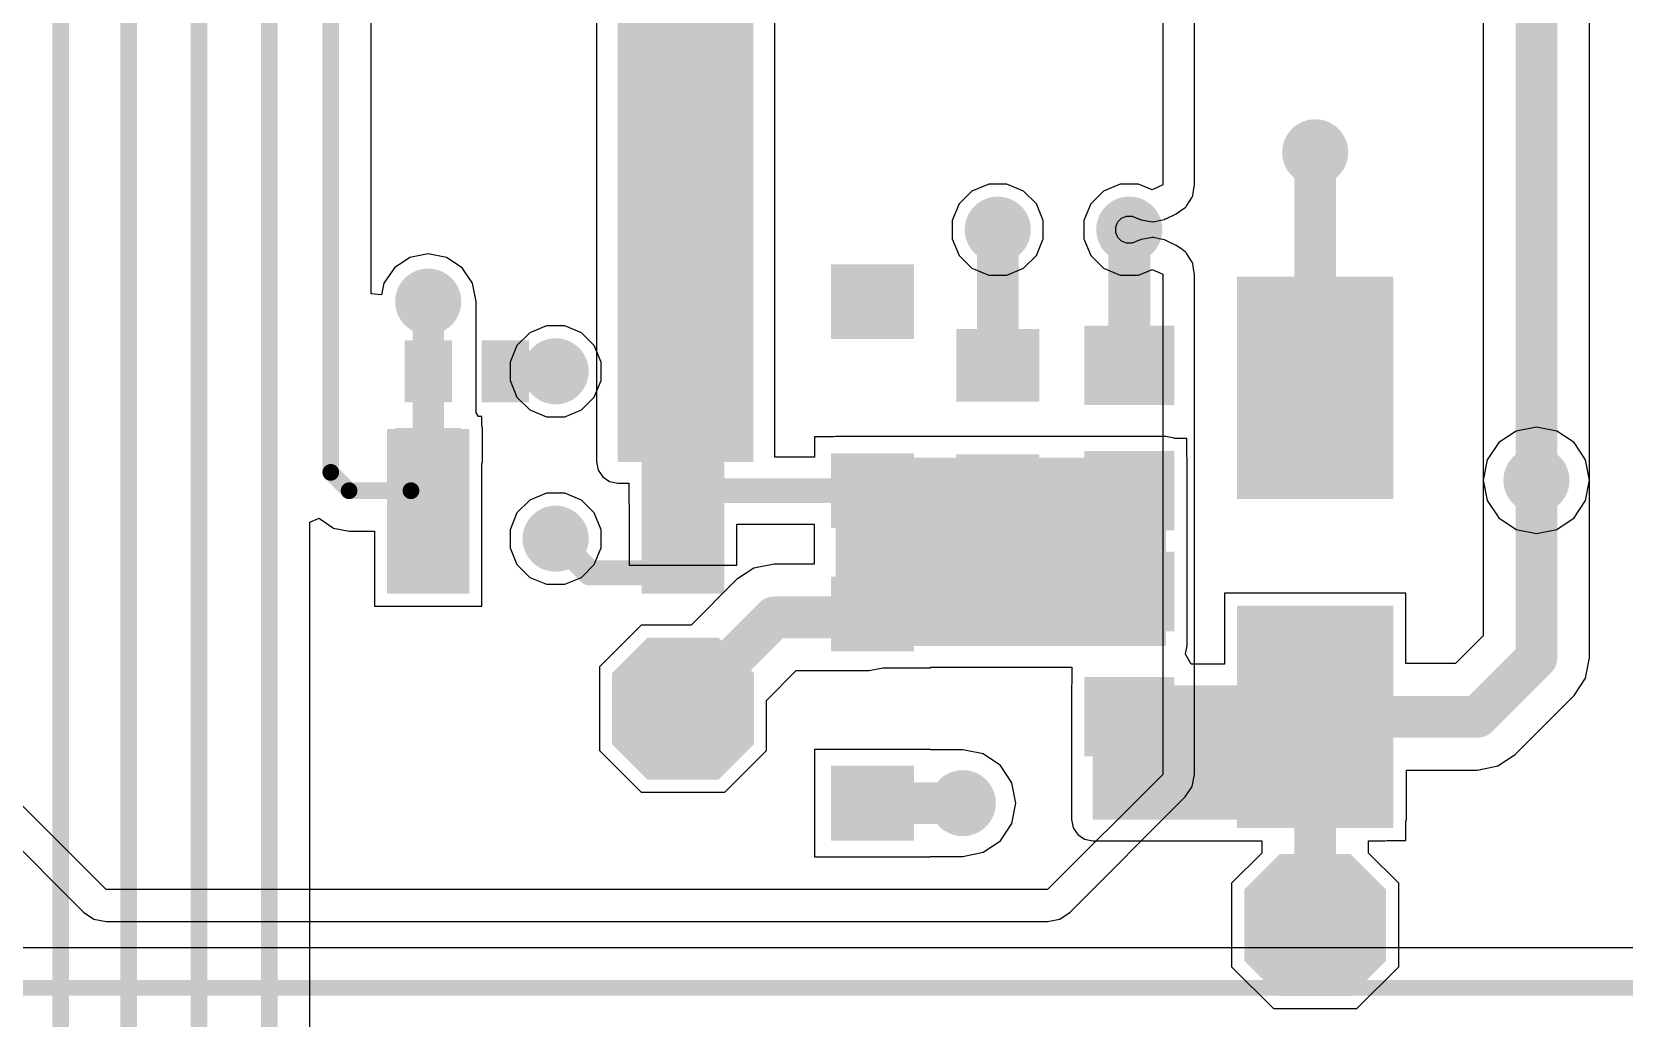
# Model space of a CAD drawing. Header units: millimetres. Extents: x 0 to 172, y 0 to 138.
# Drawn here: x 91.17 to 110.54, y 61.96 to 73.96 of the extents above; entities that cross this region are included whole.
import ezdxf

# ---------------------------------------------------------------- set-up
doc = ezdxf.new("R2010")
doc.units = ezdxf.units.MM
for name, color, linetype in [('BottomLayer', 5, 'Continuous'), ('BottomPaste', 16, 'Continuous'), ('BottomSolder', 6, 'Continuous'), ('TopLayer', 1, 'Continuous'), ('TopSolder', 216, 'Continuous'), ('ViaHoleLayer', 16, 'Continuous')]:
    doc.layers.add(name, color=color, linetype=linetype)

# ---------------------------------------------------------------- blocks, each defined once
blk = doc.blocks.new('8_VSSOP_B_17')
at = {"layer": 'BottomLayer'}
for points in [[(-1.95, 0.9), (-1.15, 0.9), (-1.15, 0.6), (-1.95, 0.6)], [(1.15, 0.9), (1.95, 0.9), (1.95, 0.6), (1.15, 0.6)], [(-1.95, 0.4), (-1.15, 0.4), (-1.15, 0.1), (-1.95, 0.1)], [(1.15, 0.4), (1.95, 0.4), (1.95, 0.1), (1.15, 0.1)], [(-1.95, -0.1), (-1.15, -0.1), (-1.15, -0.4), (-1.95, -0.4)], [(1.15, -0.1), (1.95, -0.1), (1.95, -0.4), (1.15, -0.4)], [(-1.95, -0.6), (-1.15, -0.6), (-1.15, -0.9), (-1.95, -0.9)], [(1.15, -0.6), (1.95, -0.6), (1.95, -0.9), (1.15, -0.9)]]:
    blk.add_hatch(color=5, dxfattribs=at).paths.add_polyline_path(points)
at = {"layer": 'BottomPaste'}
for points in [[(-1.95, 0.9), (-1.15, 0.9), (-1.15, 0.6), (-1.95, 0.6)], [(1.15, 0.9), (1.95, 0.9), (1.95, 0.6), (1.15, 0.6)], [(-1.95, 0.4), (-1.15, 0.4), (-1.15, 0.1), (-1.95, 0.1)], [(1.15, 0.4), (1.95, 0.4), (1.95, 0.1), (1.15, 0.1)], [(-1.95, -0.1), (-1.15, -0.1), (-1.15, -0.4), (-1.95, -0.4)], [(1.15, -0.1), (1.95, -0.1), (1.95, -0.4), (1.15, -0.4)], [(-1.95, -0.6), (-1.15, -0.6), (-1.15, -0.9), (-1.95, -0.9)], [(1.15, -0.6), (1.95, -0.6), (1.95, -0.9), (1.15, -0.9)]]:
    blk.add_hatch(color=16, dxfattribs=at).paths.add_polyline_path(points)
at = {"layer": 'BottomSolder'}
for points in [[(-2.052, 1.002), (-1.048, 1.002), (-1.048, 0.498), (-2.052, 0.498)], [(1.048, 1.002), (2.052, 1.002), (2.052, 0.498), (1.048, 0.498)], [(-2.052, 0.502), (-1.048, 0.502), (-1.048, -0.002), (-2.052, -0.002)], [(1.048, 0.502), (2.052, 0.502), (2.052, -0.002), (1.048, -0.002)], [(-2.052, 0.002), (-1.048, 0.002), (-1.048, -0.502), (-2.052, -0.502)], [(1.048, 0.002), (2.052, 0.002), (2.052, -0.502), (1.048, -0.502)], [(-2.052, -0.498), (-1.048, -0.498), (-1.048, -1.002), (-2.052, -1.002)], [(1.048, -0.498), (2.052, -0.498), (2.052, -1.002), (1.048, -1.002)]]:
    blk.add_hatch(color=6, dxfattribs=at).paths.add_polyline_path(points)
blk = doc.blocks.new('T__________B_42')
at = {"layer": 'BottomLayer'}
blk.add_hatch(color=5, dxfattribs=at).paths.add_polyline_path([(0.381, 0.762), (-0.381, 0.762), (-0.762, 0.381), (-0.762, -0.381), (-0.381, -0.762), (0.381, -0.762), (0.762, -0.381), (0.762, 0.381)])
at = {"layer": 'BottomPaste'}
blk.add_hatch(color=16, dxfattribs=at).paths.add_polyline_path([(0.381, 0.762), (-0.381, 0.762), (-0.762, 0.381), (-0.762, -0.381), (-0.381, -0.762), (0.381, -0.762), (0.762, -0.381), (0.762, 0.381)])
at = {"layer": 'BottomSolder'}
blk.add_hatch(color=6, dxfattribs=at).paths.add_polyline_path([(0.4318, 0.8636), (-0.4318, 0.8636), (-0.8636, 0.4318), (-0.8636, -0.4318), (-0.4318, -0.8636), (0.4318, -0.8636), (0.8636, -0.4318), (0.8636, 0.4318)])
blk = doc.blocks.new('T__________B_43')
at = {"layer": 'BottomLayer'}
blk.add_hatch(color=5, dxfattribs=at).paths.add_polyline_path([(0.381, 0.762), (-0.381, 0.762), (-0.762, 0.381), (-0.762, -0.381), (-0.381, -0.762), (0.381, -0.762), (0.762, -0.381), (0.762, 0.381)])
at = {"layer": 'BottomPaste'}
blk.add_hatch(color=16, dxfattribs=at).paths.add_polyline_path([(0.381, 0.762), (-0.381, 0.762), (-0.762, 0.381), (-0.762, -0.381), (-0.381, -0.762), (0.381, -0.762), (0.762, -0.381), (0.762, 0.381)])
at = {"layer": 'BottomSolder'}
blk.add_hatch(color=6, dxfattribs=at).paths.add_polyline_path([(0.4318, 0.8636), (-0.4318, 0.8636), (-0.8636, 0.4318), (-0.8636, -0.4318), (-0.4318, -0.8636), (0.4318, -0.8636), (0.8636, -0.4318), (0.8636, 0.4318)])
blk = doc.blocks.new('R___0603_B_181')
at = {"layer": 'BottomLayer'}
for points in [[(-1.143, -0.4445), (-1.143, 0.4445), (-0.381, 0.4445), (-0.381, -0.4445)], [(0.381, -0.4445), (0.381, 0.4445), (1.143, 0.4445), (1.143, -0.4445)]]:
    blk.add_hatch(color=5, dxfattribs=at).paths.add_polyline_path(points)
at = {"layer": 'BottomPaste'}
for points in [[(-1.143, -0.4445), (-1.143, 0.4445), (-0.381, 0.4445), (-0.381, -0.4445)], [(0.381, -0.4445), (0.381, 0.4445), (1.143, 0.4445), (1.143, -0.4445)]]:
    blk.add_hatch(color=16, dxfattribs=at).paths.add_polyline_path(points)
at = {"layer": 'BottomSolder'}
for points in [[(-1.2446, -0.5461), (-1.2446, 0.5461), (-0.2794, 0.5461), (-0.2794, -0.5461)], [(0.2794, -0.5461), (0.2794, 0.5461), (1.2446, 0.5461), (1.2446, -0.5461)]]:
    blk.add_hatch(color=6, dxfattribs=at).paths.add_polyline_path(points)
blk = doc.blocks.new('R___0603_B_183')
at = {"layer": 'BottomLayer'}
for points in [[(-1.143, -0.4445), (-1.143, 0.4445), (-0.381, 0.4445), (-0.381, -0.4445)], [(0.381, -0.4445), (0.381, 0.4445), (1.143, 0.4445), (1.143, -0.4445)]]:
    blk.add_hatch(color=5, dxfattribs=at).paths.add_polyline_path(points)
at = {"layer": 'BottomPaste'}
for points in [[(-1.143, -0.4445), (-1.143, 0.4445), (-0.381, 0.4445), (-0.381, -0.4445)], [(0.381, -0.4445), (0.381, 0.4445), (1.143, 0.4445), (1.143, -0.4445)]]:
    blk.add_hatch(color=16, dxfattribs=at).paths.add_polyline_path(points)
at = {"layer": 'BottomSolder'}
for points in [[(-1.2446, -0.5461), (-1.2446, 0.5461), (-0.2794, 0.5461), (-0.2794, -0.5461)], [(0.2794, -0.5461), (0.2794, 0.5461), (1.2446, 0.5461), (1.2446, -0.5461)]]:
    blk.add_hatch(color=6, dxfattribs=at).paths.add_polyline_path(points)
blk = doc.blocks.new('SOD_323_B_293')
at = {"layer": 'BottomLayer'}
for points in [[(-0.75, -0.45), (-1.55, -0.45), (-1.55, 0.45), (-0.75, 0.45)], [(1.55, -0.45), (0.75, -0.45), (0.75, 0.45), (1.55, 0.45)]]:
    blk.add_hatch(color=5, dxfattribs=at).paths.add_polyline_path(points)
at = {"layer": 'BottomPaste'}
for points in [[(-0.75, -0.45), (-1.55, -0.45), (-1.55, 0.45), (-0.75, 0.45)], [(1.55, -0.45), (0.75, -0.45), (0.75, 0.45), (1.55, 0.45)]]:
    blk.add_hatch(color=16, dxfattribs=at).paths.add_polyline_path(points)
at = {"layer": 'BottomSolder'}
for points in [[(-0.695, -0.505), (-1.605, -0.505), (-1.605, 0.505), (-0.695, 0.505)], [(1.605, -0.505), (0.695, -0.505), (0.695, 0.505), (1.605, 0.505)]]:
    blk.add_hatch(color=6, dxfattribs=at).paths.add_polyline_path(points)
blk = doc.blocks.new('SMA_B_294')
at = {"layer": 'BottomLayer'}
for points in [[(-3.25, 0.85), (-0.75, 0.85), (-0.75, -0.85), (-3.25, -0.85)], [(0.75, 0.85), (3.25, 0.85), (3.25, -0.85), (0.75, -0.85)]]:
    blk.add_hatch(color=5, dxfattribs=at).paths.add_polyline_path(points)
at = {"layer": 'BottomPaste'}
for points in [[(-3.25, 0.85), (-0.75, 0.85), (-0.75, -0.85), (-3.25, -0.85)], [(0.75, 0.85), (3.25, 0.85), (3.25, -0.85), (0.75, -0.85)]]:
    blk.add_hatch(color=16, dxfattribs=at).paths.add_polyline_path(points)
at = {"layer": 'BottomSolder'}
for points in [[(-3.352, 0.952), (-0.648, 0.952), (-0.648, -0.952), (-3.352, -0.952)], [(0.648, 0.952), (3.352, 0.952), (3.352, -0.952), (0.648, -0.952)]]:
    blk.add_hatch(color=6, dxfattribs=at).paths.add_polyline_path(points)
blk = doc.blocks.new('SOD_323_B_297')
at = {"layer": 'BottomLayer'}
for points in [[(-0.75, -0.45), (-1.55, -0.45), (-1.55, 0.45), (-0.75, 0.45)], [(1.55, -0.45), (0.75, -0.45), (0.75, 0.45), (1.55, 0.45)]]:
    blk.add_hatch(color=5, dxfattribs=at).paths.add_polyline_path(points)
at = {"layer": 'BottomPaste'}
for points in [[(-0.75, -0.45), (-1.55, -0.45), (-1.55, 0.45), (-0.75, 0.45)], [(1.55, -0.45), (0.75, -0.45), (0.75, 0.45), (1.55, 0.45)]]:
    blk.add_hatch(color=16, dxfattribs=at).paths.add_polyline_path(points)
at = {"layer": 'BottomSolder'}
for points in [[(-0.695, -0.505), (-1.605, -0.505), (-1.605, 0.505), (-0.695, 0.505)], [(1.605, -0.505), (0.695, -0.505), (0.695, 0.505), (1.605, 0.505)]]:
    blk.add_hatch(color=6, dxfattribs=at).paths.add_polyline_path(points)
blk = doc.blocks.new('C___0402_B_351')
at = {"layer": 'BottomLayer'}
for points in [[(-0.241, 0.318), (-0.241, -0.318), (-0.699, -0.318), (-0.699, 0.318)], [(0.699, 0.318), (0.699, -0.318), (0.241, -0.318), (0.241, 0.318)]]:
    blk.add_hatch(color=5, dxfattribs=at).paths.add_polyline_path(points)
at = {"layer": 'BottomPaste'}
for points in [[(-0.241, 0.318), (-0.241, -0.318), (-0.699, -0.318), (-0.699, 0.318)], [(0.699, 0.318), (0.699, -0.318), (0.241, -0.318), (0.241, 0.318)]]:
    blk.add_hatch(color=16, dxfattribs=at).paths.add_polyline_path(points)
at = {"layer": 'BottomSolder'}
for points in [[(-0.181, 0.377), (-0.181, -0.377), (-0.758, -0.377), (-0.758, 0.377)], [(0.758, 0.377), (0.758, -0.377), (0.181, -0.377), (0.181, 0.377)]]:
    blk.add_hatch(color=6, dxfattribs=at).paths.add_polyline_path(points)
blk = doc.blocks.new('C___0603_B_352')
at = {"layer": 'BottomLayer'}
for points in [[(-1.143, -0.445), (-1.143, 0.445), (-0.381, 0.445), (-0.381, -0.445)], [(0.381, -0.445), (0.381, 0.445), (1.143, 0.445), (1.143, -0.445)]]:
    blk.add_hatch(color=5, dxfattribs=at).paths.add_polyline_path(points)
at = {"layer": 'BottomPaste'}
for points in [[(-1.143, -0.445), (-1.143, 0.445), (-0.381, 0.445), (-0.381, -0.445)], [(0.381, -0.445), (0.381, 0.445), (1.143, 0.445), (1.143, -0.445)]]:
    blk.add_hatch(color=16, dxfattribs=at).paths.add_polyline_path(points)
at = {"layer": 'BottomSolder'}
for points in [[(-1.203, -0.504), (-1.203, 0.504), (-0.321, 0.504), (-0.321, -0.504)], [(0.321, -0.504), (0.321, 0.504), (1.203, 0.504), (1.203, -0.504)]]:
    blk.add_hatch(color=6, dxfattribs=at).paths.add_polyline_path(points)

msp = doc.modelspace()

# ---------------------------------------------------------------- hatches: boundary and pattern name
at = {"layer": 'BottomLayer'}
for points in [[(98.298, 68.727), (99.949, 68.727), (99.949, 80.01), (98.298, 80.01)], [(95.592, 68.727), (96.392, 68.727), (96.392, 69.139), (95.592, 69.139)], [(100.947, 66.489), (104.966, 66.489), (104.966, 68.777), (100.947, 68.777)], [(98.692, 68.227), (101.847, 68.227), (101.847, 68.527), (98.692, 68.527)], [(104.076, 64.377), (107.632, 64.377), (107.632, 66.008), (104.076, 66.008)]]:
    msp.add_hatch(color=5, dxfattribs=at).paths.add_polyline_path(points)
h = msp.add_hatch(color=5, dxfattribs=at)
edge = h.paths.add_edge_path()
edge.add_arc((106.782, 72.492), 0.3, 0, 360)
h = msp.add_hatch(color=5, dxfattribs=at)
edge = h.paths.add_edge_path()
edge.add_arc((102.921, 71.552), 0.3, 0, 360)
h = msp.add_hatch(color=5, dxfattribs=at)
edge = h.paths.add_edge_path()
edge.add_arc((104.521, 71.552), 0.3, 0, 360)
h = msp.add_hatch(color=5, dxfattribs=at)
edge = h.paths.add_edge_path()
edge.add_arc((95.992, 70.677), 0.3, 0, 360)
h = msp.add_hatch(color=5, dxfattribs=at)
edge = h.paths.add_edge_path()
edge.add_arc((97.542, 69.829), 0.3, 0, 360)
h = msp.add_hatch(color=5, dxfattribs=at)
edge = h.paths.add_edge_path()
edge.add_arc((109.474, 68.504), 0.3, 0, 360)
h = msp.add_hatch(color=5, dxfattribs=at)
edge = h.paths.add_edge_path()
edge.add_arc((97.542, 67.793), 0.3, 0, 360)
h = msp.add_hatch(color=5, dxfattribs=at)
edge = h.paths.add_edge_path()
edge.add_arc((102.495, 64.577), 0.3, 0, 360)
at = {"layer": 'BottomSolder'}
h = msp.add_hatch(color=6, dxfattribs=at)
edge = h.paths.add_edge_path()
edge.add_arc((106.782, 72.492), 0.402, 0, 360)
h = msp.add_hatch(color=6, dxfattribs=at)
edge = h.paths.add_edge_path()
edge.add_arc((102.921, 71.552), 0.402, 0, 360)
h = msp.add_hatch(color=6, dxfattribs=at)
edge = h.paths.add_edge_path()
edge.add_arc((104.521, 71.552), 0.402, 0, 360)
h = msp.add_hatch(color=6, dxfattribs=at)
edge = h.paths.add_edge_path()
edge.add_arc((95.992, 70.677), 0.402, 0, 360)
h = msp.add_hatch(color=6, dxfattribs=at)
edge = h.paths.add_edge_path()
edge.add_arc((97.542, 69.829), 0.402, 0, 360)
h = msp.add_hatch(color=6, dxfattribs=at)
edge = h.paths.add_edge_path()
edge.add_arc((109.474, 68.504), 0.402, 0, 360)
h = msp.add_hatch(color=6, dxfattribs=at)
edge = h.paths.add_edge_path()
edge.add_arc((97.542, 67.793), 0.402, 0, 360)
h = msp.add_hatch(color=6, dxfattribs=at)
edge = h.paths.add_edge_path()
edge.add_arc((102.495, 64.577), 0.402, 0, 360)
at = {"layer": 'TopLayer'}
h = msp.add_hatch(color=1, dxfattribs=at)
edge = h.paths.add_edge_path()
edge.add_arc((106.782, 72.492), 0.3, 0, 360)
h = msp.add_hatch(color=1, dxfattribs=at)
edge = h.paths.add_edge_path()
edge.add_arc((102.921, 71.552), 0.3, 0, 360)
h = msp.add_hatch(color=1, dxfattribs=at)
edge = h.paths.add_edge_path()
edge.add_arc((104.521, 71.552), 0.3, 0, 360)
h = msp.add_hatch(color=1, dxfattribs=at)
edge = h.paths.add_edge_path()
edge.add_arc((95.992, 70.677), 0.3, 0, 360)
h = msp.add_hatch(color=1, dxfattribs=at)
edge = h.paths.add_edge_path()
edge.add_arc((97.542, 69.829), 0.3, 0, 360)
h = msp.add_hatch(color=1, dxfattribs=at)
edge = h.paths.add_edge_path()
edge.add_arc((109.474, 68.504), 0.3, 0, 360)
h = msp.add_hatch(color=1, dxfattribs=at)
edge = h.paths.add_edge_path()
edge.add_arc((97.542, 67.793), 0.3, 0, 360)
h = msp.add_hatch(color=1, dxfattribs=at)
edge = h.paths.add_edge_path()
edge.add_arc((102.495, 64.577), 0.3, 0, 360)
at = {"layer": 'TopSolder'}
h = msp.add_hatch(color=216, dxfattribs=at)
edge = h.paths.add_edge_path()
edge.add_arc((106.782, 72.492), 0.402, 0, 360)
h = msp.add_hatch(color=216, dxfattribs=at)
edge = h.paths.add_edge_path()
edge.add_arc((102.921, 71.552), 0.402, 0, 360)
h = msp.add_hatch(color=216, dxfattribs=at)
edge = h.paths.add_edge_path()
edge.add_arc((104.521, 71.552), 0.402, 0, 360)
h = msp.add_hatch(color=216, dxfattribs=at)
edge = h.paths.add_edge_path()
edge.add_arc((95.992, 70.677), 0.402, 0, 360)
h = msp.add_hatch(color=216, dxfattribs=at)
edge = h.paths.add_edge_path()
edge.add_arc((97.542, 69.829), 0.402, 0, 360)
h = msp.add_hatch(color=216, dxfattribs=at)
edge = h.paths.add_edge_path()
edge.add_arc((109.474, 68.504), 0.402, 0, 360)
h = msp.add_hatch(color=216, dxfattribs=at)
edge = h.paths.add_edge_path()
edge.add_arc((97.542, 67.793), 0.402, 0, 360)
h = msp.add_hatch(color=216, dxfattribs=at)
edge = h.paths.add_edge_path()
edge.add_arc((102.495, 64.577), 0.402, 0, 360)
at = {"layer": 'ViaHoleLayer'}
h = msp.add_hatch(color=16, dxfattribs=at)
edge = h.paths.add_edge_path()
edge.add_arc((106.782, 72.492), 0.15, 0, 360)
h = msp.add_hatch(color=16, dxfattribs=at)
edge = h.paths.add_edge_path()
edge.add_arc((102.921, 71.552), 0.15, 0, 360)
h = msp.add_hatch(color=16, dxfattribs=at)
edge = h.paths.add_edge_path()
edge.add_arc((104.521, 71.552), 0.15, 0, 360)
h = msp.add_hatch(color=16, dxfattribs=at)
edge = h.paths.add_edge_path()
edge.add_arc((95.992, 70.677), 0.15, 0, 360)
h = msp.add_hatch(color=16, dxfattribs=at)
edge = h.paths.add_edge_path()
edge.add_arc((97.542, 69.829), 0.15, 0, 360)
h = msp.add_hatch(color=16, dxfattribs=at)
edge = h.paths.add_edge_path()
edge.add_arc((109.474, 68.504), 0.15, 0, 360)
h = msp.add_hatch(color=16, dxfattribs=at)
edge = h.paths.add_edge_path()
edge.add_arc((97.542, 67.793), 0.15, 0, 360)
h = msp.add_hatch(color=16, dxfattribs=at)
edge = h.paths.add_edge_path()
edge.add_arc((102.495, 64.577), 0.15, 0, 360)

# ---------------------------------------------------------------- linework, layer by layer
at = {"layer": 'BottomLayer'}
for p, q in [((95.298, 70.771), (95.298, 95.49)), ((98.039, 80.01), (98.039, 68.727)), ((100.208, 68.786), (100.208, 78.593)), ((95.769, 71.215), (95.58, 71.089)), ((95.992, 71.259), (95.769, 71.215)), ((96.215, 71.215), (95.992, 71.259)), ((96.404, 71.089), (96.215, 71.215)), ((95.453, 70.9), (95.425, 70.759)), ((95.58, 71.089), (95.453, 70.9)), ((96.53, 70.9), (96.404, 71.089)), ((96.574, 70.677), (96.53, 70.9)), ((95.425, 70.759), (95.298, 70.771)), ((96.574, 69.829), (96.574, 70.677)), ((96.574, 69.322), (96.574, 69.829)), ((96.575, 69.322), (96.574, 69.322)), ((96.602, 69.281), (96.575, 69.322)), ((96.646, 69.281), (96.602, 69.281)), ((96.646, 69.164), (96.646, 69.281)), ((96.651, 69.139), (96.646, 69.164)), ((96.651, 68.727), (96.651, 69.139)), ((100.922, 69.031), (100.693, 69.031)), ((100.693, 69.031), (100.693, 68.802)), ((100.947, 69.036), (100.922, 69.031)), ((104.966, 69.036), (100.947, 69.036)), ((105.065, 69.016), (104.966, 69.036)), ((105.071, 69.012), (105.065, 69.016)), ((105.219, 69.012), (105.071, 69.012)), ((105.219, 68.802), (105.219, 69.012)), ((109.016, 68.962), (108.876, 68.752)), ((109.226, 69.102), (109.016, 68.962)), ((109.474, 69.151), (109.226, 69.102)), ((109.722, 69.102), (109.474, 69.151)), ((109.932, 68.962), (109.722, 69.102)), ((110.072, 68.752), (109.932, 68.962)), ((100.69, 68.786), (100.208, 68.786)), ((100.693, 68.802), (100.69, 68.786)), ((105.224, 68.777), (105.219, 68.802)), ((105.224, 66.489), (105.224, 68.777)), ((96.646, 68.702), (96.651, 68.727)), ((96.646, 67.473), (96.646, 68.702)), ((98.039, 68.727), (98.059, 68.628)), ((98.059, 68.628), (98.115, 68.544)), ((108.876, 68.752), (108.827, 68.504)), ((110.121, 68.504), (110.072, 68.752)), ((98.115, 68.544), (98.199, 68.488)), ((98.199, 68.488), (98.298, 68.468)), ((98.298, 68.468), (98.433, 68.468)), ((98.433, 68.468), (98.433, 68.227)), ((108.827, 68.504), (108.827, 66.613)), ((110.121, 66.345), (110.121, 68.504)), ((98.433, 68.227), (98.438, 68.202)), ((98.438, 68.202), (98.438, 67.473)), ((94.55, 67.994), (94.667, 68.043)), ((94.55, 57.679), (94.55, 67.994)), ((94.667, 68.043), (94.682, 68.029)), ((94.682, 68.029), (94.841, 67.922)), ((94.841, 67.922), (95.029, 67.885)), ((95.029, 67.885), (95.338, 67.885)), ((95.338, 67.885), (95.338, 66.973)), ((99.746, 67.473), (99.746, 67.968)), ((99.746, 67.968), (100.688, 67.968)), ((100.688, 67.968), (100.688, 67.485)), ((96.646, 66.973), (96.646, 67.473)), ((98.438, 67.473), (99.746, 67.473)), ((99.954, 67.435), (99.744, 67.295)), ((100.202, 67.485), (99.954, 67.435)), ((100.688, 67.485), (100.202, 67.485)), ((99.744, 67.295), (99.192, 66.743)), ((107.886, 67.131), (105.678, 67.131)), ((105.678, 67.131), (105.678, 66.267)), ((107.886, 66.274), (107.886, 67.131)), ((95.338, 66.973), (96.646, 66.973)), ((98.584, 66.743), (98.076, 66.235)), ((99.192, 66.743), (98.584, 66.743)), ((105.206, 66.394), (105.224, 66.489)), ((108.827, 66.613), (108.488, 66.274)), ((105.205, 66.389), (105.206, 66.394)), ((105.275, 66.267), (105.205, 66.389)), ((105.678, 66.267), (105.275, 66.267)), ((108.488, 66.274), (107.886, 66.274)), ((110.072, 66.097), (110.121, 66.345)), ((98.076, 66.235), (98.076, 65.219)), ((100.108, 65.827), (100.47, 66.19)), ((100.47, 66.19), (101.357, 66.19)), ((101.357, 66.19), (101.524, 66.223)), ((101.524, 66.223), (102.101, 66.223)), ((102.101, 66.223), (102.101, 66.23)), ((102.101, 66.23), (103.823, 66.23)), ((103.823, 66.23), (103.823, 66.033)), ((109.932, 65.887), (110.072, 66.097)), ((103.823, 66.033), (103.818, 66.008)), ((103.818, 66.008), (103.818, 64.377)), ((109.214, 65.169), (109.932, 65.887)), ((100.108, 65.219), (100.108, 65.827)), ((98.076, 65.219), (98.584, 64.711)), ((99.6, 64.711), (100.108, 65.219)), ((102.101, 65.231), (100.693, 65.231)), ((100.693, 65.231), (100.693, 63.923)), ((102.101, 65.224), (102.101, 65.231)), ((102.495, 65.224), (102.101, 65.224)), ((102.742, 65.175), (102.495, 65.224)), ((102.952, 65.035), (102.742, 65.175)), ((109.004, 65.029), (109.214, 65.169)), ((103.093, 64.825), (102.952, 65.035)), ((107.891, 64.377), (107.891, 64.979)), ((107.891, 64.979), (108.756, 64.979)), ((108.756, 64.979), (109.004, 65.029)), ((98.584, 64.711), (99.6, 64.711)), ((103.142, 64.577), (103.093, 64.825)), ((103.093, 64.329), (103.142, 64.577)), ((102.952, 64.119), (103.093, 64.329)), ((103.818, 64.377), (103.837, 64.278)), ((107.886, 64.352), (107.891, 64.377)), ((107.886, 64.123), (107.886, 64.352)), ((102.742, 63.979), (102.952, 64.119)), ((103.837, 64.278), (103.893, 64.194)), ((103.893, 64.194), (103.977, 64.138)), ((103.977, 64.138), (104.076, 64.118)), ((104.076, 64.118), (106.134, 64.118)), ((106.134, 64.118), (106.134, 63.97)), ((107.429, 63.97), (107.429, 64.118)), ((107.429, 64.118), (107.632, 64.118)), ((107.632, 64.118), (107.657, 64.123)), ((107.657, 64.123), (107.886, 64.123)), ((102.101, 63.923), (102.101, 63.929)), ((102.101, 63.929), (102.495, 63.929)), ((102.495, 63.929), (102.742, 63.979)), ((106.134, 63.97), (105.766, 63.602)), ((107.798, 63.602), (107.429, 63.97)), ((100.693, 63.923), (102.101, 63.923)), ((105.766, 63.602), (105.766, 62.586)), ((107.798, 62.586), (107.798, 63.602)), ((105.766, 62.586), (106.274, 62.078)), ((107.29, 62.078), (107.798, 62.586)), ((106.274, 62.078), (107.29, 62.078))]:
    msp.add_line(p, q, dxfattribs=at)
for points, const_width in [([(91.52, 54.961), (91.52, 97.92)], 0.203), ([(92.349, 55.505), (92.349, 96.743)], 0.203), ([(93.202, 57.121), (93.202, 96.447)], 0.203), ([(94.058, 57.475), (94.058, 96.135)], 0.203), ([(94.806, 68.6), (94.806, 95.694)], 0.203), ([(106.782, 69.627), (106.782, 72.492)], 0.508), ([(102.921, 69.901), (102.921, 71.552)], 0.508), ([(104.521, 69.901), (104.521, 71.552)], 0.508), ([(95.992, 69.829), (95.992, 70.677)], 0.381), ([(95.992, 68.908), (95.992, 69.829)], 0.381), ([(96.932, 69.829), (97.542, 69.829)], 0.508), ([(94.806, 68.6), (95.029, 68.377)], 0.203), ([(109.474, 66.345), (109.474, 68.504)], 0.508), ([(95.029, 68.377), (95.782, 68.377)], 0.203), ([(97.542, 67.793), (97.958, 67.377)], 0.305), ([(97.958, 67.377), (99.092, 67.377)], 0.305), ([(99.092, 67.377), (99.339, 67.377)], 0.305), ([(99.092, 65.727), (100.202, 66.837)], 0.508), ([(100.202, 66.837), (101.357, 66.837)], 0.508), ([(101.357, 66.837), (101.397, 66.877)], 0.508), ([(108.756, 65.627), (109.474, 66.345)], 0.508), ([(106.782, 65.627), (108.756, 65.627)], 0.508), ([(106.782, 63.094), (106.782, 65.627)], 0.508), ([(101.397, 64.577), (102.495, 64.577)], 0.508)]:
    msp.add_lwpolyline(points, dxfattribs=dict(at, const_width=const_width))
for points, const_width in [([(106.655, 72.492, 1), (106.909, 72.492, 1)], 0.254), ([(102.794, 71.552, 1), (103.048, 71.552, 1)], 0.254), ([(104.394, 71.552, 1), (104.648, 71.552, 1)], 0.254), ([(95.897, 70.677, 1), (96.087, 70.677, 1)], 0.191), ([(102.794, 69.901, 1), (103.048, 69.901, 1)], 0.254), ([(104.394, 69.901, 1), (104.648, 69.901, 1)], 0.254), ([(95.897, 69.829, 1), (96.087, 69.829, 1)], 0.191), ([(95.897, 69.829, 1), (96.087, 69.829, 1)], 0.191), ([(96.805, 69.829, 1), (97.059, 69.829, 1)], 0.254), ([(97.415, 69.829, 1), (97.669, 69.829, 1)], 0.254), ([(106.655, 69.627, 1), (106.909, 69.627, 1)], 0.254), ([(95.897, 68.908, 1), (96.087, 68.908, 1)], 0.191), ([(94.756, 68.6, 1), (94.857, 68.6, 1)], 0.102), ([(94.756, 68.6, 1), (94.857, 68.6, 1)], 0.102), ([(109.347, 68.504, 1), (109.601, 68.504, 1)], 0.254), ([(94.979, 68.377, 1), (95.08, 68.377, 1)], 0.102), ([(94.979, 68.377, 1), (95.08, 68.377, 1)], 0.102), ([(95.731, 68.377, 1), (95.833, 68.377, 1)], 0.102), ([(97.466, 67.793, 1), (97.618, 67.793, 1)], 0.152), ([(97.881, 67.377, 1), (98.034, 67.377, 1)], 0.152), ([(97.881, 67.377, 1), (98.034, 67.377, 1)], 0.152), ([(99.016, 67.377, 1), (99.168, 67.377, 1)], 0.152), ([(99.016, 67.377, 1), (99.168, 67.377, 1)], 0.152), ([(99.263, 67.377, 1), (99.416, 67.377, 1)], 0.152), ([(100.075, 66.837, 1), (100.329, 66.837, 1)], 0.254), ([(100.075, 66.837, 1), (100.329, 66.837, 1)], 0.254), ([(101.23, 66.837, 1), (101.484, 66.837, 1)], 0.254), ([(101.23, 66.837, 1), (101.484, 66.837, 1)], 0.254), ([(101.27, 66.877, 1), (101.524, 66.877, 1)], 0.254), ([(109.347, 66.345, 1), (109.601, 66.345, 1)], 0.254), ([(109.347, 66.345, 1), (109.601, 66.345, 1)], 0.254), ([(98.965, 65.727, 1), (99.219, 65.727, 1)], 0.254), ([(106.655, 65.627, 1), (106.909, 65.627, 1)], 0.254), ([(106.655, 65.627, 1), (106.909, 65.627, 1)], 0.254), ([(108.629, 65.627, 1), (108.883, 65.627, 1)], 0.254), ([(108.629, 65.627, 1), (108.883, 65.627, 1)], 0.254), ([(101.27, 64.577, 1), (101.524, 64.577, 1)], 0.254), ([(102.368, 64.577, 1), (102.622, 64.577, 1)], 0.254), ([(106.655, 63.094, 1), (106.909, 63.094, 1)], 0.254)]:
    msp.add_lwpolyline(points, format="xyb", close=True, dxfattribs=dict(at, const_width=const_width))
at = {"layer": 'TopLayer'}
for p, q in [((110.121, 68.504), (110.121, 79.375)), ((108.827, 79.107), (108.827, 68.504)), ((104.927, 76.468), (104.927, 72.095)), ((105.316, 72.095), (105.316, 76.468)), ((102.811, 72.106), (102.607, 72.021)), ((103.031, 72.106), (102.811, 72.106)), ((103.235, 72.021), (103.031, 72.106)), ((104.411, 72.106), (104.207, 72.021)), ((104.631, 72.106), (104.411, 72.106)), ((104.8, 72.036), (104.631, 72.106)), ((104.927, 72.095), (104.8, 72.036)), ((105.303, 72.028), (105.316, 72.095)), ((102.451, 71.866), (102.367, 71.662)), ((102.607, 72.021), (102.451, 71.866)), ((103.39, 71.866), (103.235, 72.021)), ((103.475, 71.662), (103.39, 71.866)), ((104.051, 71.866), (103.967, 71.662)), ((104.207, 72.021), (104.051, 71.866)), ((105.214, 71.832), (105.249, 71.89)), ((105.249, 71.89), (105.286, 71.946)), ((105.286, 71.946), (105.288, 71.954)), ((105.288, 71.954), (105.292, 71.962)), ((105.292, 71.962), (105.303, 72.028)), ((104.381, 71.646), (104.427, 71.692)), ((104.427, 71.692), (104.488, 71.717)), ((104.488, 71.717), (104.554, 71.717)), ((104.554, 71.717), (104.652, 71.677)), ((104.652, 71.677), (104.66, 71.675)), ((104.66, 71.675), (104.667, 71.671)), ((104.883, 71.664), (104.949, 71.677)), ((104.949, 71.677), (104.956, 71.682)), ((104.956, 71.682), (104.964, 71.684)), ((104.964, 71.684), (105.091, 71.743)), ((105.091, 71.743), (105.146, 71.783)), ((105.146, 71.783), (105.202, 71.82)), ((105.202, 71.82), (105.207, 71.827)), ((105.207, 71.827), (105.214, 71.832)), ((102.367, 71.662), (102.367, 71.442)), ((103.475, 71.442), (103.475, 71.662)), ((103.967, 71.662), (103.967, 71.442)), ((104.355, 71.585), (104.381, 71.646)), ((104.355, 71.519), (104.355, 71.585)), ((104.381, 71.458), (104.355, 71.519)), ((104.667, 71.671), (104.734, 71.66)), ((104.734, 71.66), (104.8, 71.647)), ((104.8, 71.647), (104.809, 71.649)), ((104.809, 71.649), (104.817, 71.648)), ((104.817, 71.648), (104.883, 71.664)), ((102.367, 71.442), (102.451, 71.238)), ((103.39, 71.238), (103.475, 71.442)), ((103.967, 71.442), (104.051, 71.238)), ((104.427, 71.411), (104.381, 71.458)), ((104.488, 71.386), (104.427, 71.411)), ((104.554, 71.386), (104.488, 71.386)), ((104.652, 71.427), (104.554, 71.386)), ((104.66, 71.428), (104.652, 71.427)), ((104.667, 71.433), (104.66, 71.428)), ((104.734, 71.443), (104.667, 71.433)), ((104.8, 71.456), (104.734, 71.443)), ((104.809, 71.455), (104.8, 71.456)), ((104.817, 71.456), (104.809, 71.455)), ((104.883, 71.44), (104.817, 71.456)), ((104.949, 71.427), (104.883, 71.44)), ((104.956, 71.422), (104.949, 71.427)), ((104.964, 71.42), (104.956, 71.422)), ((105.091, 71.361), (104.964, 71.42)), ((105.146, 71.321), (105.091, 71.361)), ((105.202, 71.283), (105.146, 71.321)), ((102.451, 71.238), (102.607, 71.082)), ((103.235, 71.082), (103.39, 71.238)), ((104.051, 71.238), (104.207, 71.082)), ((105.207, 71.276), (105.202, 71.283)), ((105.214, 71.271), (105.207, 71.276)), ((105.249, 71.214), (105.214, 71.271)), ((105.286, 71.157), (105.249, 71.214)), ((105.288, 71.149), (105.286, 71.157)), ((105.292, 71.142), (105.288, 71.149)), ((105.303, 71.075), (105.292, 71.142)), ((102.607, 71.082), (102.811, 70.998)), ((102.811, 70.998), (103.031, 70.998)), ((103.031, 70.998), (103.235, 71.082)), ((104.207, 71.082), (104.411, 70.998)), ((104.411, 70.998), (104.631, 70.998)), ((104.631, 70.998), (104.8, 71.068)), ((104.8, 71.068), (104.927, 71.009)), ((104.927, 71.009), (104.927, 64.927)), ((105.316, 71.009), (105.303, 71.075)), ((105.316, 64.927), (105.316, 71.009)), ((97.432, 70.383), (97.228, 70.298)), ((97.652, 70.383), (97.432, 70.383)), ((97.856, 70.298), (97.652, 70.383)), ((97.072, 70.142), (96.988, 69.939)), ((97.228, 70.298), (97.072, 70.142)), ((98.011, 70.142), (97.856, 70.298)), ((98.096, 69.939), (98.011, 70.142)), ((96.988, 69.939), (96.988, 69.718)), ((98.096, 69.718), (98.096, 69.939)), ((96.988, 69.718), (97.072, 69.515)), ((98.011, 69.515), (98.096, 69.718)), ((97.072, 69.515), (97.228, 69.359)), ((97.228, 69.359), (97.432, 69.275)), ((97.652, 69.275), (97.856, 69.359)), ((97.856, 69.359), (98.011, 69.515)), ((97.432, 69.275), (97.652, 69.275)), ((108.827, 68.504), (108.876, 68.256)), ((110.072, 68.256), (110.121, 68.504)), ((97.228, 68.262), (97.072, 68.106)), ((97.432, 68.347), (97.228, 68.262)), ((97.652, 68.347), (97.432, 68.347)), ((97.856, 68.262), (97.652, 68.347)), ((98.011, 68.106), (97.856, 68.262)), ((108.876, 68.256), (109.016, 68.046)), ((109.932, 68.046), (110.072, 68.256)), ((97.072, 68.106), (96.988, 67.903)), ((98.096, 67.903), (98.011, 68.106)), ((109.016, 68.046), (109.226, 67.906)), ((109.722, 67.906), (109.932, 68.046)), ((96.988, 67.903), (96.988, 67.682)), ((98.096, 67.682), (98.096, 67.903)), ((109.226, 67.906), (109.474, 67.856)), ((109.474, 67.856), (109.722, 67.906)), ((96.988, 67.682), (97.072, 67.479)), ((98.011, 67.479), (98.096, 67.682)), ((97.072, 67.479), (97.228, 67.323)), ((97.856, 67.323), (98.011, 67.479)), ((97.228, 67.323), (97.432, 67.239)), ((97.432, 67.239), (97.652, 67.239)), ((97.652, 67.239), (97.856, 67.323)), ((104.927, 64.927), (103.525, 63.525)), ((105.286, 64.779), (105.316, 64.927)), ((105.202, 64.653), (105.286, 64.779)), ((92.075, 63.525), (91.059, 64.541)), ((103.8, 63.251), (105.202, 64.653)), ((90.784, 64.267), (91.8, 63.251)), ((103.525, 63.525), (92.075, 63.525)), ((91.8, 63.251), (91.926, 63.167)), ((91.926, 63.167), (92.075, 63.137)), ((103.525, 63.137), (103.674, 63.167)), ((103.674, 63.167), (103.8, 63.251)), ((92.075, 63.137), (103.525, 63.137)), ((115.138, 62.817), (90.907, 62.817))]:
    msp.add_line(p, q, dxfattribs=at)
for points, const_width in [([(109.474, 68.504), (109.474, 79.375)], 0.508), ([(90.907, 62.332), (115.138, 62.332)], 0.189)]:
    msp.add_lwpolyline(points, dxfattribs=dict(at, const_width=const_width))
at = {"layer": 'TopLayer', "const_width": 0.254}
msp.add_lwpolyline([(109.347, 68.504, 1), (109.601, 68.504, 1)], format="xyb", close=True, dxfattribs=at)

# ---------------------------------------------------------------- block references
for name, p, rotation in [('SOD_323_B_293', (101.397, 69.527), 90), ('SMA_B_294', (106.782, 67.627), 270), ('C___0603_B_352', (102.921, 69.139), 270), ('R___0603_B_181', (104.521, 69.139), 270), ('C___0402_B_351', (96.462, 69.829), 180), ('8_VSSOP_B_17', (97.542, 68.127), 180), ('R___0603_B_183', (104.521, 66.389), 90), ('SOD_323_B_297', (101.397, 65.727), 90), ('T__________B_43', (99.092, 65.727), 90), ('T__________B_42', (106.782, 63.094), 90)]:
    msp.add_blockref(name, p, dxfattribs=dict(rotation=rotation))

doc.saveas('drawing.dxf')
